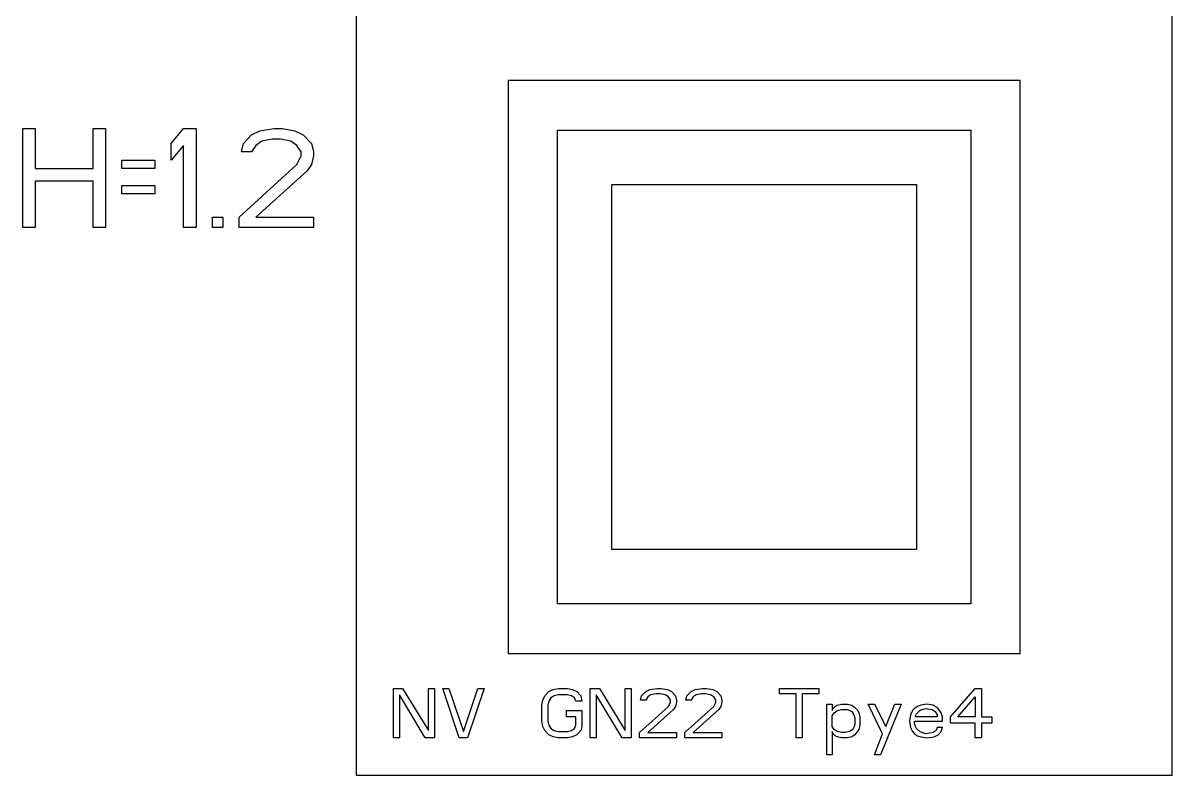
# Model space of a CAD drawing. Header units: millimetres. Extents: x 0 to 420, y 0 to 297.
# Drawn here: x 95.09 to 141.57, y 144.23 to 174.64 of the extents above; entities that cross this region are included whole.
import ezdxf

# ---------------------------------------------------------------- set-up
doc = ezdxf.new("R2010")
doc.units = ezdxf.units.MM
doc.header["$LTSCALE"] = 23.1
doc.layers.add('ASSEM_MEM', color=7, linetype='CONTINUOUS')

msp = doc.modelspace()

# ---------------------------------------------------------------- linework, layer by layer
at = {"layer": 'ASSEM_MEM', "color": 7, "linetype": 'CONTINUOUS'}
for p, q in [((108.573, 177.229), (108.573, 144.229)), ((141.573, 144.229), (141.573, 177.229)), ((114.713, 172.309), (114.713, 149.149)), ((135.433, 172.309), (114.713, 172.309)), ((135.433, 149.149), (135.433, 172.309)), ((116.713, 151.149), (116.713, 170.309)), ((116.713, 170.309), (133.433, 170.309)), ((133.433, 170.309), (133.433, 151.149)), ((118.913, 153.349), (118.913, 168.109)), ((118.913, 168.109), (131.233, 168.109)), ((131.233, 168.109), (131.233, 153.349)), ((131.233, 153.349), (118.913, 153.349)), ((133.433, 151.149), (116.713, 151.149)), ((114.713, 149.149), (135.433, 149.149)), ((108.573, 144.229), (141.573, 144.229))]:
    msp.add_line(p, q, dxfattribs=at)
at = {"layer": 'ASSEM_MEM', "color": 40, "linetype": 'CONTINUOUS'}
for p, q in [((95.088, 166.369), (95.088, 170.369)), ((95.088, 170.369), (95.588, 170.369)), ((95.588, 170.369), (95.588, 168.752)), ((97.922, 168.752), (97.922, 170.369)), ((97.922, 170.369), (98.422, 170.369)), ((98.422, 170.369), (98.422, 166.369)), ((101.088, 169.773), (101.588, 170.369)), ((101.588, 170.369), (102.088, 170.369)), ((102.088, 170.369), (102.088, 166.369)), ((104.338, 170.114), (104.672, 170.284)), ((104.672, 170.284), (105.255, 170.369)), ((105.255, 170.369), (105.588, 170.369)), ((105.588, 170.369), (106.088, 170.284)), ((106.088, 170.284), (106.422, 170.114)), ((101.088, 169.092), (101.088, 169.773)), ((101.588, 169.688), (101.088, 169.092)), ((101.588, 166.369), (101.588, 169.688)), ((103.922, 169.433), (104.005, 169.773)), ((104.005, 169.773), (104.338, 170.114)), ((104.505, 169.688), (104.338, 169.433)), ((104.755, 169.858), (104.505, 169.688)), ((105.172, 169.943), (104.755, 169.858)), ((105.505, 169.943), (105.172, 169.943)), ((105.922, 169.858), (105.505, 169.943)), ((106.172, 169.688), (105.922, 169.858)), ((106.338, 169.433), (106.172, 169.688)), ((106.422, 170.114), (106.755, 169.773)), ((106.755, 169.773), (106.838, 169.433)), ((104.338, 169.433), (103.922, 169.433)), ((106.172, 168.922), (106.338, 169.263)), ((106.338, 169.263), (106.338, 169.433)), ((106.838, 169.263), (106.755, 168.922)), ((106.838, 169.433), (106.838, 169.263)), ((95.588, 168.752), (97.922, 168.752)), ((99.088, 168.752), (99.088, 169.092)), ((99.088, 169.092), (100.422, 169.092)), ((100.422, 168.752), (99.088, 168.752)), ((100.422, 169.092), (100.422, 168.752)), ((103.838, 166.794), (106.172, 168.922)), ((106.755, 168.922), (106.588, 168.667)), ((106.588, 168.667), (104.505, 166.794)), ((95.588, 168.241), (95.588, 166.369)), ((97.922, 168.241), (95.588, 168.241)), ((97.922, 166.369), (97.922, 168.241)), ((99.088, 167.731), (99.088, 168.071)), ((99.088, 168.071), (100.422, 168.071)), ((100.422, 168.071), (100.422, 167.731)), ((100.422, 167.731), (99.088, 167.731)), ((102.755, 166.369), (102.755, 166.794)), ((102.755, 166.794), (103.172, 166.794)), ((103.172, 166.794), (103.172, 166.369)), ((103.838, 166.369), (103.838, 166.794)), ((104.505, 166.794), (106.838, 166.794)), ((106.838, 166.794), (106.838, 166.369)), ((95.588, 166.369), (95.088, 166.369)), ((98.422, 166.369), (97.922, 166.369)), ((102.088, 166.369), (101.588, 166.369)), ((103.172, 166.369), (102.755, 166.369)), ((106.838, 166.369), (103.838, 166.369))]:
    msp.add_line(p, q, dxfattribs=at)
at = {"layer": 'ASSEM_MEM', "color": 4, "linetype": 'CONTINUOUS'}
for p, q in [((110.073, 147.729), (110.448, 147.729)), ((110.073, 145.729), (110.073, 147.729)), ((111.365, 145.729), (110.323, 147.474)), ((110.323, 147.474), (110.323, 145.729)), ((110.448, 147.729), (111.49, 146.027)), ((111.49, 147.729), (111.74, 147.729)), ((111.49, 146.027), (111.49, 147.729)), ((111.74, 147.729), (111.74, 145.729)), ((112.073, 147.729), (112.323, 147.729)), ((112.74, 145.729), (112.073, 147.729)), ((112.323, 147.729), (112.907, 145.985)), ((112.907, 145.985), (113.49, 147.729)), ((113.74, 147.729), (113.073, 145.729)), ((113.49, 147.729), (113.74, 147.729)), ((116.115, 147.261), (116.198, 147.431)), ((116.198, 147.431), (116.365, 147.602)), ((116.365, 147.602), (116.532, 147.687)), ((116.573, 147.431), (116.448, 147.346)), ((116.532, 147.687), (116.74, 147.729)), ((116.74, 147.474), (116.573, 147.431)), ((116.74, 147.729), (117.115, 147.729)), ((117.115, 147.474), (116.74, 147.474)), ((117.115, 147.729), (117.323, 147.687)), ((117.282, 147.431), (117.115, 147.474)), ((117.407, 147.346), (117.282, 147.431)), ((117.323, 147.687), (117.49, 147.602)), ((117.49, 147.602), (117.657, 147.431)), ((117.657, 147.431), (117.698, 147.219)), ((118.032, 147.729), (118.407, 147.729)), ((118.032, 145.729), (118.032, 147.729)), ((119.323, 145.729), (118.282, 147.474)), ((118.282, 147.474), (118.282, 145.729)), ((118.407, 147.729), (119.448, 146.027)), ((119.448, 147.729), (119.698, 147.729)), ((119.448, 146.027), (119.448, 147.729)), ((119.698, 147.729), (119.698, 145.729)), ((120.073, 147.261), (120.115, 147.431)), ((120.115, 147.431), (120.282, 147.602)), ((120.282, 147.602), (120.448, 147.687)), ((120.365, 147.389), (120.282, 147.261)), ((120.49, 147.474), (120.365, 147.389)), ((120.448, 147.687), (120.74, 147.729)), ((120.698, 147.516), (120.49, 147.474)), ((120.865, 147.516), (120.698, 147.516)), ((120.74, 147.729), (120.907, 147.729)), ((121.073, 147.474), (120.865, 147.516)), ((120.907, 147.729), (121.157, 147.687)), ((121.198, 147.389), (121.073, 147.474)), ((121.157, 147.687), (121.323, 147.602)), ((121.282, 147.261), (121.198, 147.389)), ((121.323, 147.602), (121.49, 147.431)), ((121.49, 147.431), (121.532, 147.261)), ((121.907, 147.261), (121.948, 147.431)), ((121.948, 147.431), (122.115, 147.602)), ((122.115, 147.602), (122.282, 147.687)), ((122.198, 147.389), (122.115, 147.261)), ((122.323, 147.474), (122.198, 147.389)), ((122.282, 147.687), (122.573, 147.729)), ((122.532, 147.516), (122.323, 147.474)), ((122.698, 147.516), (122.532, 147.516)), ((122.573, 147.729), (122.74, 147.729)), ((122.907, 147.474), (122.698, 147.516)), ((122.74, 147.729), (122.99, 147.687)), ((123.032, 147.389), (122.907, 147.474)), ((122.99, 147.687), (123.157, 147.602)), ((123.115, 147.261), (123.032, 147.389)), ((123.157, 147.602), (123.323, 147.431)), ((123.323, 147.431), (123.365, 147.261)), ((125.698, 147.729), (127.282, 147.729)), ((125.698, 147.516), (125.698, 147.729)), ((126.365, 147.516), (125.698, 147.516)), ((126.365, 145.729), (126.365, 147.516)), ((127.282, 147.516), (126.615, 147.516)), ((126.615, 147.516), (126.615, 145.729)), ((127.282, 147.729), (127.282, 147.516)), ((132.615, 146.58), (133.615, 147.729)), ((132.907, 146.58), (133.615, 147.389)), ((133.615, 147.729), (133.865, 147.729)), ((133.615, 147.389), (133.615, 146.58)), ((133.865, 147.729), (133.865, 146.58)), ((116.073, 147.048), (116.115, 147.261)), ((116.073, 146.41), (116.073, 147.048)), ((116.365, 147.219), (116.323, 147.048)), ((116.323, 147.048), (116.323, 146.41)), ((116.448, 147.346), (116.365, 147.219)), ((117.448, 147.219), (117.407, 147.346)), ((117.698, 147.219), (117.448, 147.219)), ((120.032, 145.942), (121.198, 147.006)), ((120.282, 147.261), (120.073, 147.261)), ((121.198, 147.006), (121.282, 147.176)), ((121.282, 147.176), (121.282, 147.261)), ((121.49, 147.006), (121.407, 146.878)), ((121.532, 147.176), (121.49, 147.006)), ((121.532, 147.261), (121.532, 147.176)), ((121.865, 145.942), (123.032, 147.006)), ((122.115, 147.261), (121.907, 147.261)), ((123.032, 147.006), (123.115, 147.176)), ((123.115, 147.176), (123.115, 147.261)), ((123.323, 147.006), (123.24, 146.878)), ((123.365, 147.176), (123.323, 147.006)), ((123.365, 147.261), (123.365, 147.176)), ((127.615, 147.091), (127.823, 147.091)), ((127.615, 145.048), (127.615, 147.091)), ((127.823, 147.091), (127.823, 146.836)), ((127.823, 146.836), (127.865, 146.921)), ((127.865, 146.921), (127.948, 147.006)), ((127.948, 147.006), (128.032, 147.048)), ((128.032, 147.048), (128.198, 147.091)), ((128.198, 147.091), (128.448, 147.091)), ((128.448, 147.091), (128.615, 147.048)), ((128.615, 147.048), (128.74, 146.963)), ((128.74, 146.963), (128.865, 146.836)), ((129.282, 147.091), (129.532, 147.091)), ((129.865, 145.899), (129.282, 147.091)), ((129.532, 147.091), (129.99, 146.197)), ((130.615, 147.091), (129.782, 145.048)), ((129.99, 146.197), (130.365, 147.091)), ((130.365, 147.091), (130.615, 147.091)), ((131.157, 146.921), (131.073, 146.836)), ((131.282, 147.006), (131.157, 146.921)), ((131.407, 147.048), (131.282, 147.006)), ((131.657, 147.091), (131.407, 147.048)), ((131.448, 146.878), (131.615, 146.921)), ((131.615, 146.921), (131.865, 146.878)), ((131.907, 147.048), (131.657, 147.091)), ((132.115, 146.921), (131.907, 147.048)), ((132.24, 146.75), (132.115, 146.921)), ((117.073, 146.836), (117.698, 146.836)), ((117.073, 146.58), (117.073, 146.836)), ((117.448, 146.58), (117.073, 146.58)), ((117.448, 146.24), (117.448, 146.58)), ((117.698, 146.836), (117.698, 146.197)), ((121.407, 146.878), (120.365, 145.942)), ((123.24, 146.878), (122.198, 145.942)), ((127.823, 146.623), (127.907, 146.75)), ((127.823, 146.197), (127.823, 146.623)), ((127.907, 146.75), (128.032, 146.836)), ((128.032, 146.836), (128.198, 146.878)), ((128.198, 146.878), (128.448, 146.878)), ((128.448, 146.878), (128.615, 146.793)), ((128.615, 146.793), (128.698, 146.665)), ((128.698, 146.665), (128.74, 146.538)), ((128.74, 146.538), (128.74, 146.282)), ((128.865, 146.836), (128.907, 146.75)), ((128.907, 146.75), (128.948, 146.58)), ((128.948, 146.58), (128.948, 146.24)), ((130.99, 146.665), (130.948, 146.41)), ((131.073, 146.836), (130.99, 146.665)), ((131.198, 146.623), (131.24, 146.708)), ((131.198, 146.58), (131.198, 146.623)), ((132.073, 146.58), (131.198, 146.58)), ((131.24, 146.708), (131.365, 146.836)), ((131.365, 146.836), (131.448, 146.878)), ((131.865, 146.878), (131.99, 146.793)), ((131.99, 146.793), (132.073, 146.665)), ((132.073, 146.665), (132.073, 146.58)), ((132.282, 146.58), (132.24, 146.75)), ((132.282, 146.41), (132.282, 146.58)), ((132.615, 146.325), (132.615, 146.58)), ((133.615, 146.58), (132.907, 146.58)), ((133.865, 146.58), (134.282, 146.58)), ((134.282, 146.58), (134.282, 146.325)), ((116.115, 146.197), (116.073, 146.41)), ((116.198, 146.027), (116.115, 146.197)), ((116.365, 145.857), (116.198, 146.027)), ((116.323, 146.41), (116.365, 146.24)), ((116.365, 146.24), (116.448, 146.112)), ((116.448, 146.112), (116.573, 146.027)), ((116.573, 146.027), (116.74, 145.985)), ((116.74, 145.985), (117.115, 145.985)), ((117.115, 145.985), (117.282, 146.027)), ((117.282, 146.027), (117.407, 146.112)), ((117.407, 146.112), (117.448, 146.24)), ((117.657, 146.027), (117.49, 145.857)), ((117.698, 146.197), (117.657, 146.027)), ((127.907, 146.07), (127.823, 146.197)), ((127.865, 145.899), (127.823, 145.985)), ((127.823, 145.985), (127.823, 145.048)), ((128.032, 145.985), (127.907, 146.07)), ((128.198, 145.942), (128.032, 145.985)), ((128.532, 145.985), (128.365, 145.942)), ((128.657, 146.07), (128.532, 145.985)), ((128.698, 146.155), (128.657, 146.07)), ((128.74, 146.282), (128.698, 146.155)), ((128.907, 146.07), (128.74, 145.857)), ((128.948, 146.24), (128.907, 146.07)), ((130.948, 146.41), (130.99, 146.155)), ((130.99, 146.155), (131.073, 145.985)), ((131.073, 145.985), (131.157, 145.899)), ((131.157, 146.41), (132.282, 146.41)), ((131.157, 146.325), (131.157, 146.41)), ((131.198, 146.197), (131.157, 146.325)), ((131.24, 146.112), (131.198, 146.197)), ((131.365, 145.985), (131.24, 146.112)), ((131.448, 145.942), (131.365, 145.985)), ((132.032, 146.027), (131.907, 145.942)), ((132.073, 146.155), (132.032, 146.027)), ((132.282, 146.155), (132.073, 146.155)), ((132.115, 145.857), (132.24, 145.985)), ((132.24, 145.985), (132.282, 146.155)), ((133.615, 146.325), (132.615, 146.325)), ((133.615, 145.729), (133.615, 146.325)), ((134.282, 146.325), (133.865, 146.325)), ((133.865, 146.325), (133.865, 145.729)), ((110.323, 145.729), (110.073, 145.729)), ((111.74, 145.729), (111.365, 145.729)), ((113.073, 145.729), (112.74, 145.729)), ((116.532, 145.772), (116.365, 145.857)), ((116.74, 145.729), (116.532, 145.772)), ((117.115, 145.729), (116.74, 145.729)), ((117.323, 145.772), (117.115, 145.729)), ((117.49, 145.857), (117.323, 145.772)), ((118.282, 145.729), (118.032, 145.729)), ((119.698, 145.729), (119.323, 145.729)), ((120.032, 145.729), (120.032, 145.942)), ((121.532, 145.729), (120.032, 145.729)), ((120.365, 145.942), (121.532, 145.942)), ((121.532, 145.942), (121.532, 145.729)), ((121.865, 145.729), (121.865, 145.942)), ((123.365, 145.729), (121.865, 145.729)), ((122.198, 145.942), (123.365, 145.942)), ((123.365, 145.942), (123.365, 145.729)), ((126.615, 145.729), (126.365, 145.729)), ((127.948, 145.814), (127.865, 145.899)), ((128.032, 145.772), (127.948, 145.814)), ((128.198, 145.729), (128.032, 145.772)), ((128.365, 145.942), (128.198, 145.942)), ((128.448, 145.729), (128.198, 145.729)), ((128.615, 145.772), (128.448, 145.729)), ((128.74, 145.857), (128.615, 145.772)), ((129.532, 145.048), (129.865, 145.899)), ((131.157, 145.899), (131.282, 145.814)), ((131.282, 145.814), (131.407, 145.772)), ((131.407, 145.772), (131.657, 145.729)), ((131.615, 145.899), (131.448, 145.942)), ((131.907, 145.942), (131.615, 145.899)), ((131.657, 145.729), (131.948, 145.772)), ((131.948, 145.772), (132.115, 145.857)), ((133.865, 145.729), (133.615, 145.729)), ((127.823, 145.048), (127.615, 145.048)), ((129.782, 145.048), (129.532, 145.048))]:
    msp.add_line(p, q, dxfattribs=at)

doc.saveas('drawing.dxf')
